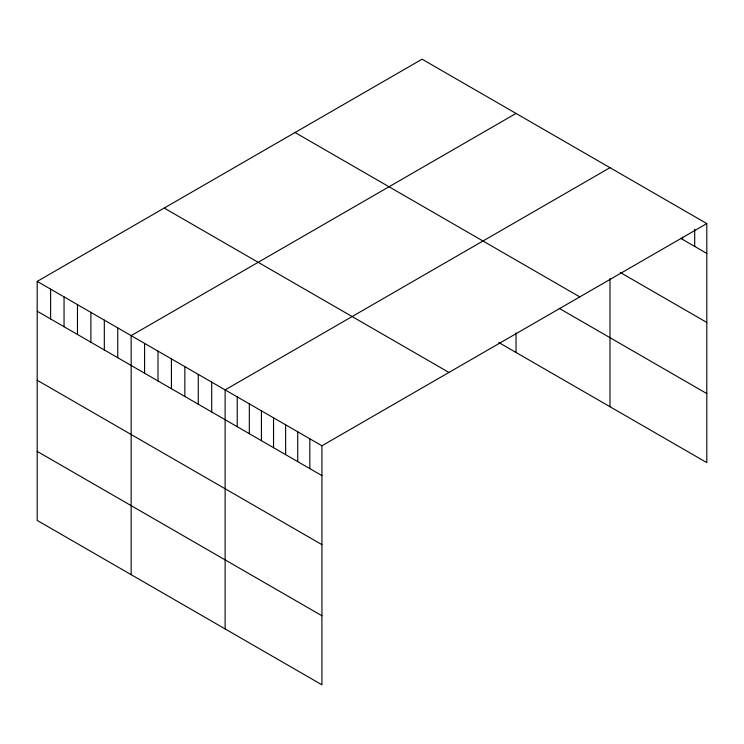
<?xml version="1.0" encoding="UTF-8"?>
<svg xmlns="http://www.w3.org/2000/svg" width="744" height="744" viewBox="0 0 744 744"><rect width="100%" height="100%" fill="white"/><g stroke="black" fill="none" stroke-linecap="round" stroke-linejoin="round"><path stroke-width="1.12" d="M706.8 223.572L321.929 445.777L321.929 684.815L37.2 520.428L37.2 281.39L422.071 59.185L706.8 223.572L706.8 462.61L498.768 342.51M516.029 113.432L131.158 335.637L131.158 574.675M609.987 167.679L225.125 389.884L225.125 628.922M680.732 238.359L706.8 253.406M620.226 272.462L706.8 322.44M295.061 132.516L579.79 296.903M559.172 308.342L706.8 393.576M164.21 208.06L448.939 372.446M37.2 281.39L321.929 445.777M37.2 311.215L321.929 475.611M37.2 380.258L321.929 544.645M37.2 451.385L321.929 615.772M694.701 229.208L694.701 246.422M682.601 237.141L682.601 239.429M609.987 278.591L609.987 406.717M516.029 332.912L516.029 352.47M309.829 438.793L309.829 468.618M297.73 431.799L297.73 461.633M285.631 424.815L285.631 454.649M273.532 417.83L273.532 447.665M261.423 410.846L261.423 440.671M249.324 403.862L249.324 433.687M237.224 396.868L237.224 426.703M211.696 382.137L211.696 411.962M198.276 374.381L198.276 404.215M184.856 366.634L184.856 396.468M171.427 358.887L171.427 388.712M158.007 351.14L158.007 380.965M144.587 343.384L144.587 373.218M117.738 327.89L117.738 357.715M104.318 320.134L104.318 349.968M90.889 312.387L90.889 342.221M77.469 304.64L77.469 334.465M64.049 296.884L64.049 326.718M50.62 289.137L50.62 318.971"/></g></svg>
